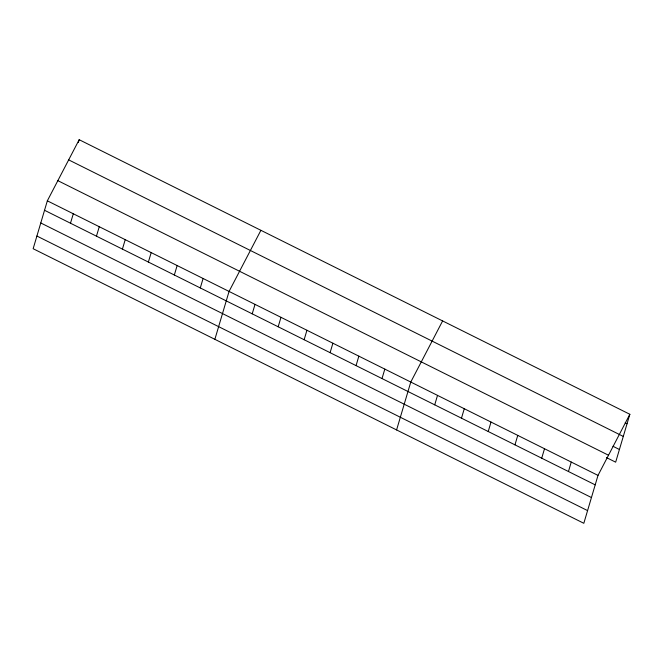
<?xml version="1.0" encoding="UTF-8"?>
<svg xmlns="http://www.w3.org/2000/svg" width="663" height="663" viewBox="0 0 663 663"><rect width="100%" height="100%" fill="white"/><g stroke="black" fill="none" stroke-linecap="round" stroke-linejoin="round"><path stroke-width="0.99" d="M47.338 200.823L33.15 248.716L583.821 523.298L598.001 475.404L629.85 414.284L79.179 139.702L47.338 200.823L598.001 475.404M78.342 142.545L79.179 139.702M70.493 223.224L73.295 213.768M96.458 236.169L99.259 226.713M122.415 249.114L125.216 239.658M148.379 262.059L151.181 252.603M174.336 275.004L177.137 265.548M200.292 287.949L203.093 278.485M214.87 339.332L229.058 291.43L260.899 230.318M252.213 313.839L255.015 304.375M278.178 326.784L280.979 317.32M304.135 339.729L306.936 330.265M330.099 352.666L332.901 343.21M356.056 365.611L358.857 356.155M382.012 378.556L384.822 369.1M396.59 429.939L410.778 382.045L442.627 320.925M434.721 404.836L437.522 395.38M461.473 418.179L464.274 408.715M488.217 431.514L491.018 422.058M514.96 444.848L517.762 435.392M541.712 458.191L544.514 448.727M568.456 471.526L571.257 462.061M629.85 414.284L615.662 462.177L606.438 457.578M625.201 422.82L627.049 423.74M68.67 159.874L623.295 436.428M612.96 446.274L619.416 449.497M57.847 180.651L608.51 455.232M44.537 210.279L595.2 484.86M40.775 222.967L591.446 497.548M36.904 236.036L587.575 510.609"/></g></svg>
